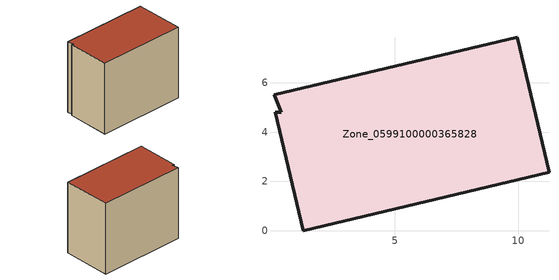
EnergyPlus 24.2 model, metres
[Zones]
Zone_0599100000365828
 floor ground (C_G): 0.11,5.51 9.95,7.84 11.24,2.38 1.3,0 0.16,4.8 0.4,4.81 z0
 wall outside (C_F): 11.24,2.38 9.95,7.84 0.11,5.51 0.4,4.81 0.16,4.8 1.3,0 11.24,2.38 z0:8.44
 roof outside (C_R): 9.95,7.84 0.11,5.51 0.4,4.81 0.16,4.8 1.3,0 11.24,2.38 z8.44
[BUILDING]
Pand.0599100000365828: North Axis=0; Terrain=City; Loads Convergence Tolerance Value=0.04; Temperature Convergence Tolerance Value=0.4; Solar Distribution=FullExterior; Maximum Number of Warmup Days=25; Minimum Number of Warmup Days=1
[Site:Location]
Rotterdam.The.Hague.AP_ZH_NLD Design_Conditions: Latitude=51.96; Longitude=4.45; Time Zone=1; Elevation=-4.5
[SITE:GROUNDTEMPERATURE:BUILDINGSURFACE]
18, 18, 18, 18, 18, 18, 18, 18, 18, 18, 18, 18
[MATERIAL] Thermal Absorptance=0.9; Solar Absorptance=0.7; Visible Absorptance=0.7
Name | Roughness | Thickness | Conductivity | Density | Specific Heat
G.TC.1992-2005 | MediumSmooth | 0.15 | 0.06 | 540 | 1210
F.TC.1992-2005 | Rough | 0.3 | 0.12 | 1920 | 840
R.TC.1992-2005 | MediumRough | 0.2 | 0.08 | 1500 | 1000
[CONSTRUCTION]
C_G: G.TC.1992-2005
C_F: F.TC.1992-2005
C_R: R.TC.1992-2005
[ZONE]
Zone_0599100000365828: Type=1; Multiplier=1; Ceiling Height=Autocalculate; Volume=Autocalculate; Floor Area=autocalculate; Part of Total Floor Area=Yes
[ZONEINFILTRATION:DESIGNFLOWRATE]
Infil_Zone_0599100000365828: Zone or ZoneList or Space or SpaceList=Zone_0599100000365828; Schedule=AlwaysOn; Design Flow Rate Calculation Method=Flow/Area; Flow Rate per Floor Area=0.0015; Constant Term Coefficient=1; Temperature Term Coefficient=0; Velocity Term Coefficient=0; Velocity Squared Term Coefficient=0
[HVACTEMPLATE:ZONE:IDEALLOADSAIRSYSTEM]
Zone_0599100000365828: Maximum Heating Supply Air Temperature=50; Minimum Cooling Supply Air Temperature=13; Maximum Heating Supply Air Humidity Ratio=0.0156; Minimum Cooling Supply Air Humidity Ratio=0.0077; Heating Limit=NoLimit; Cooling Limit=NoLimit; Dehumidification Control Type=ConstantSensibleHeatRatio; Cooling Sensible Heat Ratio=0.7; Dehumidification Setpoint=60; Humidification Control Type=None; Humidification Setpoint=30; Outdoor Air Method=None; Outdoor Air Flow Rate per Person=0.00944; Outdoor Air Flow Rate per Zone Floor Area=0; Outdoor Air Flow Rate per Zone=0; Demand Controlled Ventilation Type=None; Outdoor Air Economizer Type=NoEconomizer; Heat Recovery Type=None; Sensible Heat Recovery Effectiveness=0.7; Latent Heat Recovery Effectiveness=0.65
[ZONECONTROL:THERMOSTAT]
ThermostatControl_Zone_0599100000365828: Zone or ZoneList=Zone_0599100000365828; Control Type Schedule=DualSetpointControlType; Control 1=Thermostat_Zone_0599100000365828; Temperature Difference Between Cutout And Setpoint=0
[THERMOSTATSETPOINT:DUALSETPOINT]
Thermostat_Zone_0599100000365828: Heating Setpoint Temperature Schedule=HeatingSetpoint_Zone_0599100000365828; Cooling Setpoint Temperature Schedule=CoolingSetpoint_Zone_0599100000365828
[SCHEDULE:COMPACT]
HeatingSetpoint_Zone_0599100000365828: Through: 12/31, For: AllDays, Until: 24:00, 21
CoolingSetpoint_Zone_0599100000365828: Through: 12/31, For: AllDays, Until: 24:00, 24
DualSetpointControlType: Through: 12/31, For: AllDays, Until: 24:00, 4
AlwaysOn: Through: 12/31, For: AllDays, Until: 24:00, 1
